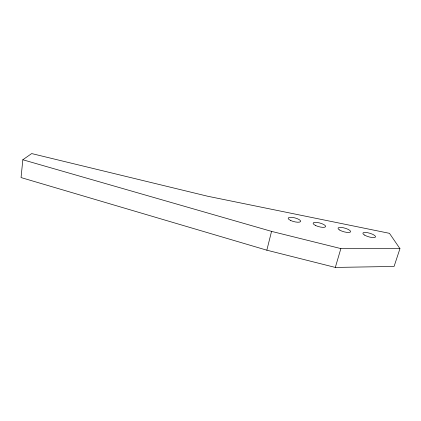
<?xml version="1.0" encoding="UTF-8"?>
<svg xmlns="http://www.w3.org/2000/svg" width="421" height="421" viewBox="0 0 421 421"><rect width="100%" height="100%" fill="white"/><g stroke="black" fill="none" stroke-linecap="round" stroke-linejoin="round"><path stroke-width="0.63" d="M22.829 159.759L21.05 177.573L266.835 250.185L335.316 267.43L394.082 266.446L399.95 248.653L389.472 233.334L207.679 196.239L31.675 153.57L22.829 159.759L271.55 231.382L340.868 248.585L399.95 248.653M266.835 250.185L271.55 231.382M335.316 267.43L340.868 248.585M364.539 235.076A6.61 1.873 16.4 0 0 375.295 237.239A6.61 1.873 16.4 0 0 367.838 232.745A6.61 1.873 16.4 0 0 364.539 235.076M339.505 229.971A6.552 1.895 15.8 0 0 350.277 232.139A6.552 1.895 15.8 0 0 343.183 227.719A6.552 1.895 15.8 0 0 339.505 229.971M315.613 225.514A6.499 1.916 15.2 0 0 325.633 226.63A6.499 1.916 15.2 0 0 316.913 222.435A6.499 1.916 15.2 0 0 315.613 225.514M290.464 220.388A6.457 1.931 14.5 0 0 300.615 221.53A6.457 1.931 14.5 0 0 292.185 217.389A6.457 1.931 14.5 0 0 290.464 220.388"/></g></svg>
